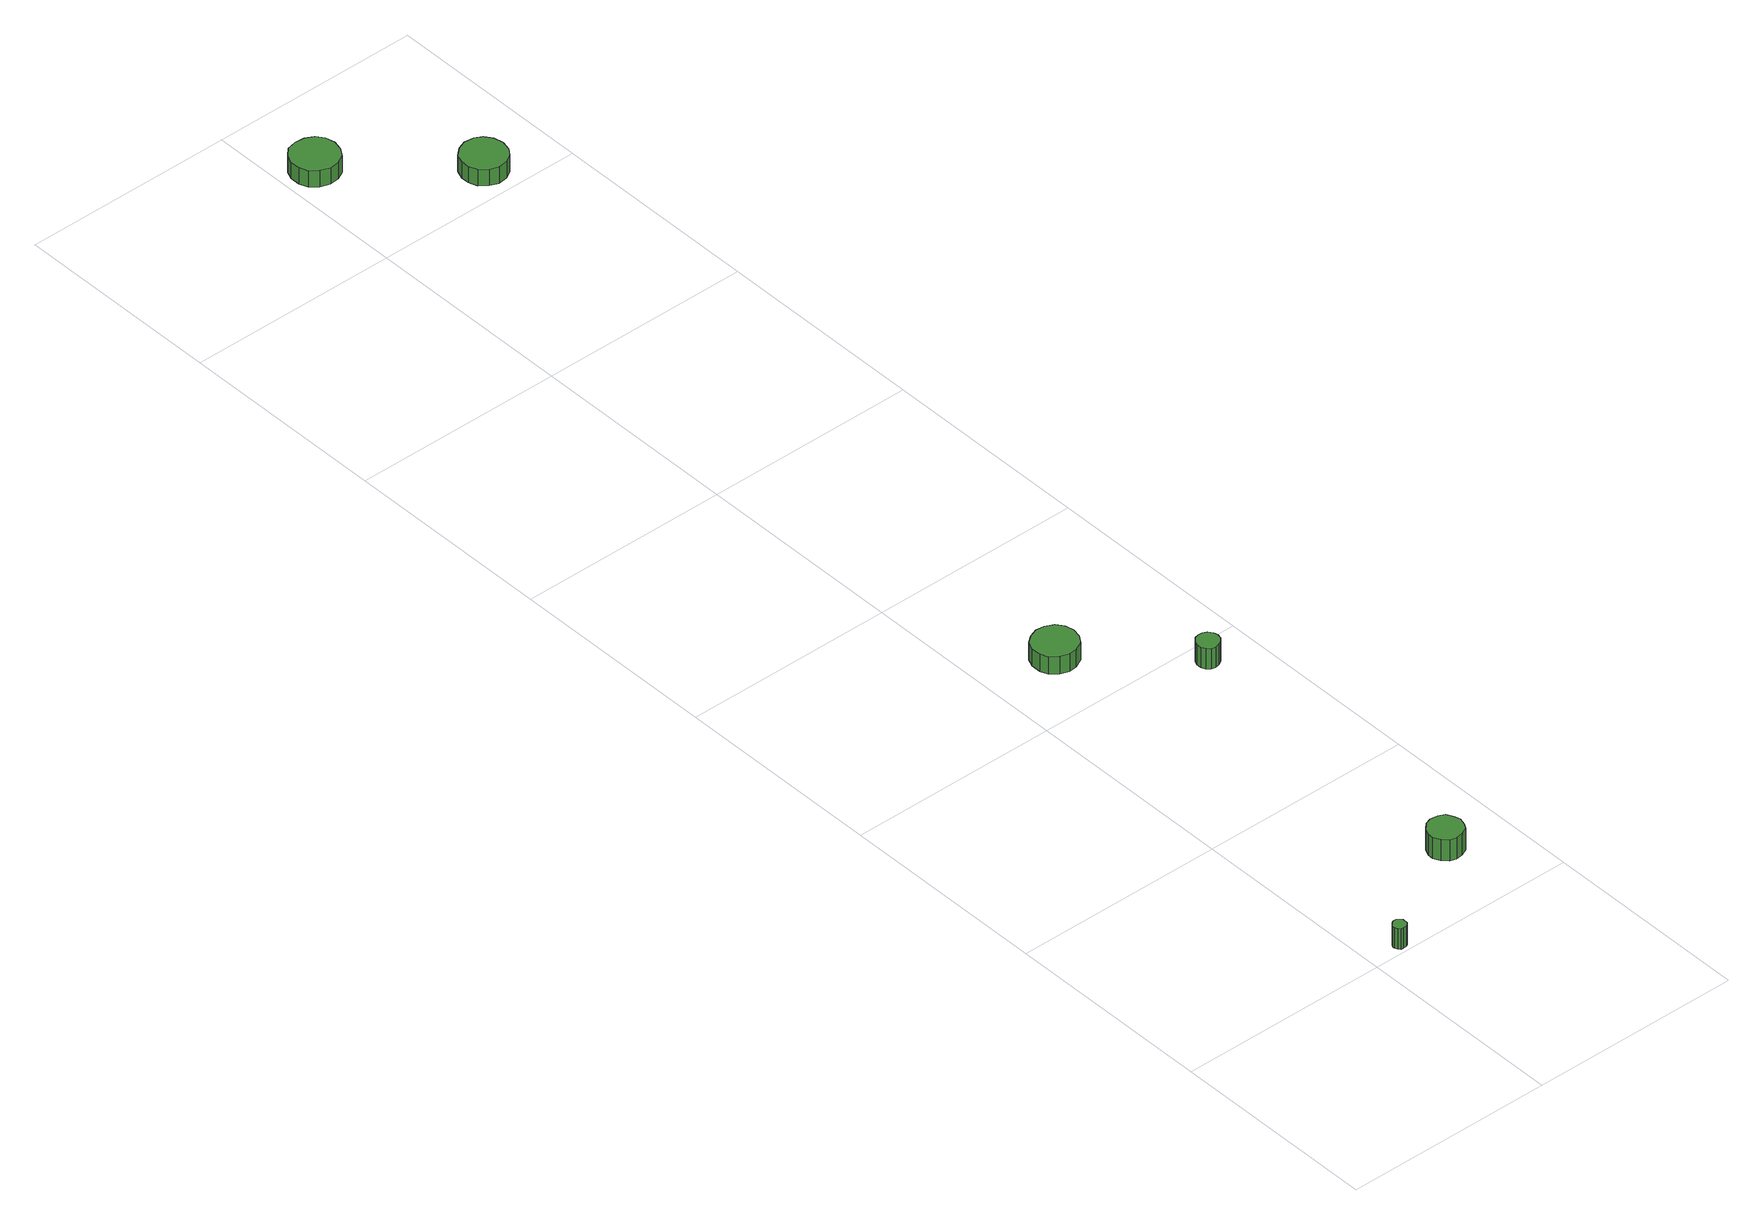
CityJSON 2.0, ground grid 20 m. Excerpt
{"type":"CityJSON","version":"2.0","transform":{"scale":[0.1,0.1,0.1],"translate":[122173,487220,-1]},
"CityObjects":{
"tree1":{"type":"SolitaryVegetationObject","attributes":{"function":"something"},"geometry":[{"type":"MultiSurface","lod":"1","boundaries":[[[0,1,2,3,4,5,6,7,8,9,10,11,12,13,14]],[[15,16,17,18,19,20,21,22,23,24,25,26,27,28,29]],[[0,29,28,1]],[[1,28,27,2]],[[2,27,26,3]],[[3,26,25,4]],[[4,25,24,5]],[[5,24,23,6]],[[6,23,22,7]],[[7,22,21,8]],[[8,21,20,9]],[[9,20,19,10]],[[10,19,18,11]],[[11,18,17,12]],[[12,17,16,13]],[[13,16,15,14]],[[14,15,29,0]]]}]},
"tree2":{"type":"SolitaryVegetationObject","attributes":{"function":"something"},"geometry":[{"type":"MultiSurface","lod":"1","boundaries":[[[30,31,32,33,34,35,36,37,38,39,40,41,42,43,44]],[[45,46,47,48,49,50,51,52,53,54,55,56,57,58,59]],[[30,59,58,31]],[[31,58,57,32]],[[32,57,56,33]],[[33,56,55,34]],[[34,55,54,35]],[[35,54,53,36]],[[36,53,52,37]],[[37,52,51,38]],[[38,51,50,39]],[[39,50,49,40]],[[40,49,48,41]],[[41,48,47,42]],[[42,47,46,43]],[[43,46,45,44]],[[44,45,59,30]]]}]},
"tree3":{"type":"SolitaryVegetationObject","attributes":{"function":"something"},"geometry":[{"type":"MultiSurface","lod":"1","boundaries":[[[60,61,62,63,64,65,66,67,68,69,70,71,72,73,74]],[[75,76,77,78,79,80,81,82,83,84,85,86,87,88,89]],[[60,89,88,61]],[[61,88,87,62]],[[62,87,86,63]],[[63,86,85,64]],[[64,85,84,65]],[[65,84,83,66]],[[66,83,82,67]],[[67,82,81,68]],[[68,81,80,69]],[[69,80,79,70]],[[70,79,78,71]],[[71,78,77,72]],[[72,77,76,73]],[[73,76,75,74]],[[74,75,89,60]]]}]},
"tree4":{"type":"SolitaryVegetationObject","attributes":{"function":"something"},"geometry":[{"type":"MultiSurface","lod":"1","boundaries":[[[90,91,92,93,94,95,96,97,98,99,100,101,102,103,104]],[[105,106,107,108,109,110,111,112,113,114,115,116,117,118,119]],[[90,119,118,91]],[[91,118,117,92]],[[92,117,116,93]],[[93,116,115,94]],[[94,115,114,95]],[[95,114,113,96]],[[96,113,112,97]],[[97,112,111,98]],[[98,111,110,99]],[[99,110,109,100]],[[100,109,108,101]],[[101,108,107,102]],[[102,107,106,103]],[[103,106,105,104]],[[104,105,119,90]]]}]},
"tree5":{"type":"SolitaryVegetationObject","attributes":{"function":"something"},"geometry":[{"type":"MultiSurface","lod":"1","boundaries":[[[120,121,122,123,124,125,126,127,128,129,130,131,132,133,134]],[[135,136,137,138,139,140,141,142,143,144,145,146,147,148,149]],[[120,149,148,121]],[[121,148,147,122]],[[122,147,146,123]],[[123,146,145,124]],[[124,145,144,125]],[[125,144,143,126]],[[126,143,142,127]],[[127,142,141,128]],[[128,141,140,129]],[[129,140,139,130]],[[130,139,138,131]],[[131,138,137,132]],[[132,137,136,133]],[[133,136,135,134]],[[134,135,149,120]]]}]},
"tree6":{"type":"SolitaryVegetationObject","attributes":{"function":"something"},"geometry":[{"type":"MultiSurface","lod":"1","boundaries":[[[150,151,152,153,154,155,156,157,158,159,160,161,162,163,164]],[[165,166,167,168,169,170,171,172,173,174,175,176,177,178,179]],[[150,179,178,151]],[[151,178,177,152]],[[152,177,176,153]],[[153,176,175,154]],[[154,175,174,155]],[[155,174,173,156]],[[156,173,172,157]],[[157,172,171,158]],[[158,171,170,159]],[[159,170,169,160]],[[160,169,168,161]],[[161,168,167,162]],[[162,167,166,163]],[[163,166,165,164]],[[164,165,179,150]]]}]}
},
"vertices":[
[38,9,29],[38,11,29],[36,13,29],[34,15,29],[31,15,29],[29,14,29],[27,12,29],[26,10,29],[26,8,29],[27,5,29],[29,3,29],[31,3,29],[34,3,29],[36,4,29],[38,6,29],[38,6,8],[36,4,8],[34,3,8],[31,3,8],[29,3,8],[27,5,8],[26,8,8],[26,10,8],[27,12,8],[29,14,8],[31,15,8],[34,15,8],[36,13,8],[38,11,8],[38,9,8],
[157,76,29],[155,82,29],[152,88,29],[146,91,29],[139,92,29],[133,90,29],[128,85,29],[125,79,29],[125,73,29],[128,67,29],[133,62,29],[139,60,29],[146,61,29],[152,64,29],[155,69,29],[155,69,7],[152,64,7],[146,61,7],[139,60,7],[133,62,7],[128,67,7],[125,73,7],[125,79,7],[128,85,7],[133,90,7],[139,92,7],[146,91,7],[152,88,7],[155,82,7],[157,76,7],
[86,464,26],[84,472,26],[79,479,26],[71,483,26],[63,484,26],[55,481,26],[48,476,26],[45,468,26],[45,459,26],[48,452,26],[55,446,26],[63,443,26],[71,444,26],[79,448,26],[84,455,26],[84,455,8],[79,448,8],[71,444,8],[63,443,8],[55,446,8],[48,452,8],[45,459,8],[45,468,8],[48,476,8],[55,481,8],[63,484,8],[71,483,8],[79,479,8],[84,472,8],[86,464,8],
[166,380,29],[165,384,29],[162,388,29],[158,390,29],[154,390,29],[150,389,29],[147,386,29],[145,382,29],[145,377,29],[147,373,29],[150,370,29],[154,369,29],[158,370,29],[162,372,29],[165,375,29],[165,375,8],[162,372,8],[158,370,8],[154,369,8],[150,370,8],[147,373,8],[145,377,8],[145,382,8],[147,386,8],[150,389,8],[154,390,8],[158,390,8],[162,388,8],[165,384,8],[166,380,8],
[52,1321,25],[50,1330,25],[45,1337,25],[37,1341,25],[28,1342,25],[19,1340,25],[12,1333,25],[9,1325,25],[9,1316,25],[12,1308,25],[19,1302,25],[28,1299,25],[37,1300,25],[45,1304,25],[50,1312,25],[50,1312,8],[45,1304,8],[37,1300,8],[28,1299,8],[19,1302,8],[12,1308,8],[9,1316,8],[9,1325,8],[12,1333,8],[19,1340,8],[28,1342,8],[37,1341,8],[45,1337,8],[50,1330,8],[52,1321,8],
[153,1231,25],[151,1240,25],[146,1247,25],[139,1251,25],[130,1252,25],[122,1249,25],[115,1243,25],[112,1235,25],[112,1227,25],[115,1219,25],[122,1213,25],[130,1210,25],[139,1211,25],[146,1215,25],[151,1222,25],[151,1222,8],[146,1215,8],[139,1211,8],[130,1210,8],[122,1213,8],[115,1219,8],[112,1227,8],[112,1235,8],[115,1243,8],[122,1249,8],[130,1252,8],[139,1251,8],[146,1247,8],[151,1240,8],[153,1231,8]
]}
